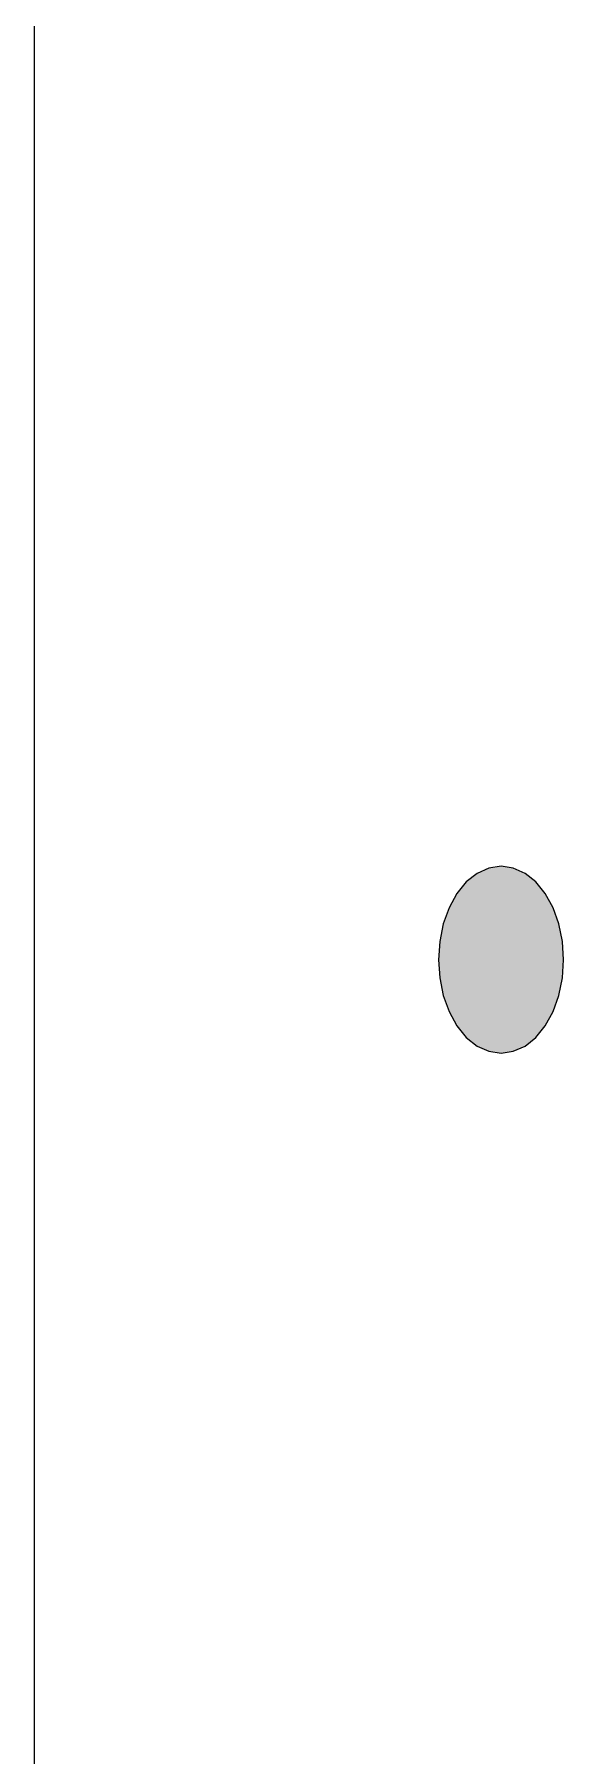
# Model space of a CAD drawing. Extents: x 0 to 420, y 0 to 297.
# Drawn here: x 97.06 to 98.65, y 81.24 to 86.4 of the extents above; entities that cross this region are included whole.
import ezdxf

# ---------------------------------------------------------------- set-up
doc = ezdxf.new("R2010")
doc.units = 0
doc.header["$MEASUREMENT"] = 0
doc.layers.add('ИЗОМЕТРИЯ', color=7, linetype='CONTINUOUS')

# ---------------------------------------------------------------- blocks, each defined once
blk = doc.blocks.new('*U16')
at = {"layer": 'ИЗОМЕТРИЯ'}
for points in [[(98.4497, 83.3472), (98.4474, 83.9056), (98.4497, 83.9059)], [(98.4521, 83.347), (98.4497, 83.9059), (98.4521, 83.9061)], [(98.4497, 83.3472), (98.4497, 83.9059), (98.4521, 83.347)], [(98.4545, 83.3468), (98.4521, 83.9061), (98.4545, 83.9063)], [(98.4521, 83.347), (98.4521, 83.9061), (98.4545, 83.3468)], [(98.4568, 83.3467), (98.4545, 83.9063), (98.4568, 83.9065)], [(98.4545, 83.3468), (98.4545, 83.9063), (98.4568, 83.3467)], [(98.4592, 83.3465), (98.4568, 83.9065), (98.4592, 83.9066)], [(98.4568, 83.3467), (98.4568, 83.9065), (98.4592, 83.3465)], [(98.4616, 83.3465), (98.4592, 83.9066), (98.4616, 83.9067)], [(98.4592, 83.3465), (98.4592, 83.9066), (98.4616, 83.3465)], [(98.4616, 83.3465), (98.4616, 83.9067), (98.4639, 83.3464)], [(98.3552, 83.3983), (98.3532, 83.8527), (98.3552, 83.8548)], [(98.3571, 83.3963), (98.3552, 83.8548), (98.3571, 83.8568)], [(98.3552, 83.3983), (98.3552, 83.8548), (98.3571, 83.3963)], [(98.3591, 83.3943), (98.3571, 83.8568), (98.3591, 83.8589)], [(98.3571, 83.3963), (98.3571, 83.8568), (98.3591, 83.3943)], [(98.361, 83.3923), (98.3591, 83.8589), (98.361, 83.8608)], [(98.3591, 83.3943), (98.3591, 83.8589), (98.361, 83.3923)], [(98.363, 83.3904), (98.361, 83.8608), (98.363, 83.8627)], [(98.361, 83.3923), (98.361, 83.8608), (98.363, 83.3904)], [(98.365, 83.3885), (98.363, 83.8627), (98.365, 83.8646)], [(98.363, 83.3904), (98.363, 83.8627), (98.365, 83.3885)], [(98.367, 83.3867), (98.365, 83.8646), (98.367, 83.8665)], [(98.365, 83.3885), (98.365, 83.8646), (98.367, 83.3867)], [(98.3691, 83.3849), (98.367, 83.8665), (98.3691, 83.8682)], [(98.367, 83.3867), (98.367, 83.8665), (98.3691, 83.3849)], [(98.3711, 83.3831), (98.3691, 83.8682), (98.3711, 83.87)], [(98.3691, 83.3849), (98.3691, 83.8682), (98.3711, 83.3831)], [(98.3732, 83.3814), (98.3711, 83.87), (98.3732, 83.8717)], [(98.3711, 83.3831), (98.3711, 83.87), (98.3732, 83.3814)], [(98.3753, 83.3797), (98.3732, 83.8717), (98.3753, 83.8735)], [(98.3732, 83.3814), (98.3732, 83.8717), (98.3753, 83.3797)], [(98.3774, 83.378), (98.3753, 83.8735), (98.3774, 83.8751)], [(98.3753, 83.3797), (98.3753, 83.8735), (98.3774, 83.378)], [(98.3795, 83.3764), (98.3774, 83.8751), (98.3795, 83.8767)], [(98.3774, 83.378), (98.3774, 83.8751), (98.3795, 83.3764)], [(98.3816, 83.3748), (98.3795, 83.8767), (98.3816, 83.8783)], [(98.3795, 83.3764), (98.3795, 83.8767), (98.3816, 83.3748)], [(98.3837, 83.3733), (98.3816, 83.8783), (98.3837, 83.8798)], [(98.3816, 83.3748), (98.3816, 83.8783), (98.3837, 83.3733)], [(98.3859, 83.3718), (98.3837, 83.8798), (98.3859, 83.8813)], [(98.3837, 83.3733), (98.3837, 83.8798), (98.3859, 83.3718)], [(98.388, 83.3704), (98.3859, 83.8813), (98.388, 83.8828)], [(98.3859, 83.3718), (98.3859, 83.8813), (98.388, 83.3704)], [(98.3902, 83.369), (98.388, 83.8828), (98.3902, 83.8841)], [(98.388, 83.3704), (98.388, 83.8828), (98.3902, 83.369)], [(98.3924, 83.3676), (98.3902, 83.8841), (98.3924, 83.8855)], [(98.3902, 83.369), (98.3902, 83.8841), (98.3924, 83.3676)], [(98.3946, 83.3663), (98.3924, 83.8855), (98.3946, 83.8868)], [(98.3924, 83.3676), (98.3924, 83.8855), (98.3946, 83.3663)], [(98.3968, 83.365), (98.3946, 83.8868), (98.3968, 83.8881)], [(98.3946, 83.3663), (98.3946, 83.8868), (98.3968, 83.365)], [(98.399, 83.3637), (98.3968, 83.8881), (98.399, 83.8894)], [(98.3968, 83.365), (98.3968, 83.8881), (98.399, 83.3637)], [(98.4012, 83.3626), (98.399, 83.8894), (98.4012, 83.8906)], [(98.399, 83.3637), (98.399, 83.8894), (98.4012, 83.3626)], [(98.4035, 83.3614), (98.4012, 83.8906), (98.4035, 83.8917)], [(98.4012, 83.3626), (98.4012, 83.8906), (98.4035, 83.3614)], [(98.4057, 83.3603), (98.4035, 83.8917), (98.4057, 83.8929)], [(98.4035, 83.3614), (98.4035, 83.8917), (98.4057, 83.3603)], [(98.408, 83.3592), (98.4057, 83.8929), (98.408, 83.8939)], [(98.4057, 83.3603), (98.4057, 83.8929), (98.408, 83.3592)], [(98.4102, 83.3582), (98.408, 83.8939), (98.4102, 83.895)], [(98.408, 83.3592), (98.408, 83.8939), (98.4102, 83.3582)], [(98.4125, 83.3572), (98.4102, 83.895), (98.4125, 83.8959)], [(98.4102, 83.3582), (98.4102, 83.895), (98.4125, 83.3572)], [(98.4148, 83.3562), (98.4125, 83.8959), (98.4148, 83.8969)], [(98.4125, 83.3572), (98.4125, 83.8959), (98.4148, 83.3562)], [(98.4171, 83.3553), (98.4148, 83.8969), (98.4171, 83.8978)], [(98.4148, 83.3562), (98.4148, 83.8969), (98.4171, 83.3553)], [(98.4194, 83.3545), (98.4171, 83.8978), (98.4194, 83.8987)], [(98.4171, 83.3553), (98.4171, 83.8978), (98.4194, 83.3545)], [(98.4217, 83.3536), (98.4194, 83.8987), (98.4217, 83.8995)], [(98.4194, 83.3545), (98.4194, 83.8987), (98.4217, 83.3536)], [(98.424, 83.3529), (98.4217, 83.8995), (98.424, 83.9003)], [(98.4217, 83.3536), (98.4217, 83.8995), (98.424, 83.3529)], [(98.4263, 83.3521), (98.424, 83.9003), (98.4263, 83.901)], [(98.424, 83.3529), (98.424, 83.9003), (98.4263, 83.3521)], [(98.4286, 83.3515), (98.4263, 83.901), (98.4286, 83.9017)], [(98.4263, 83.3521), (98.4263, 83.901), (98.4286, 83.3515)], [(98.431, 83.3508), (98.4286, 83.9017), (98.431, 83.9023)], [(98.4286, 83.3515), (98.4286, 83.9017), (98.431, 83.3508)], [(98.4333, 83.3502), (98.431, 83.9023), (98.4333, 83.9029)], [(98.431, 83.3508), (98.431, 83.9023), (98.4333, 83.3502)], [(98.4356, 83.3496), (98.4333, 83.9029), (98.4356, 83.9035)], [(98.4333, 83.3502), (98.4333, 83.9029), (98.4356, 83.3496)], [(98.438, 83.3492), (98.4356, 83.9035), (98.438, 83.904)], [(98.4356, 83.3496), (98.4356, 83.9035), (98.438, 83.3492)], [(98.4403, 83.3487), (98.438, 83.904), (98.4403, 83.9044)], [(98.438, 83.3492), (98.438, 83.904), (98.4403, 83.3487)], [(98.4427, 83.3483), (98.4403, 83.9044), (98.4427, 83.9049)], [(98.4403, 83.3487), (98.4403, 83.9044), (98.4427, 83.3483)], [(98.445, 83.3479), (98.4427, 83.9049), (98.445, 83.9052)], [(98.4427, 83.3483), (98.4427, 83.9049), (98.445, 83.3479)], [(98.4474, 83.3476), (98.445, 83.9052), (98.4474, 83.9056)], [(98.445, 83.3479), (98.445, 83.9052), (98.4474, 83.3476)], [(98.4474, 83.3476), (98.4474, 83.9056), (98.4497, 83.3472)], [(98.3189, 83.4488), (98.3174, 83.8016), (98.3189, 83.8043)], [(98.3204, 83.4461), (98.3189, 83.8043), (98.3204, 83.8071)], [(98.3189, 83.4488), (98.3189, 83.8043), (98.3204, 83.4461)], [(98.322, 83.4434), (98.3204, 83.8071), (98.322, 83.8097)], [(98.3204, 83.4461), (98.3204, 83.8071), (98.322, 83.4434)], [(98.3235, 83.4407), (98.322, 83.8097), (98.3235, 83.8124)], [(98.322, 83.4434), (98.322, 83.8097), (98.3235, 83.4407)], [(98.3251, 83.4381), (98.3235, 83.8124), (98.3251, 83.815)], [(98.3235, 83.4407), (98.3235, 83.8124), (98.3251, 83.4381)], [(98.3267, 83.4355), (98.3251, 83.815), (98.3267, 83.8177)], [(98.3251, 83.4381), (98.3251, 83.815), (98.3267, 83.4355)], [(98.3283, 83.4329), (98.3267, 83.8177), (98.3283, 83.8202)], [(98.3267, 83.4355), (98.3267, 83.8177), (98.3283, 83.4329)], [(98.33, 83.4304), (98.3283, 83.8202), (98.33, 83.8228)], [(98.3283, 83.4329), (98.3283, 83.8202), (98.33, 83.4304)], [(98.3316, 83.4279), (98.33, 83.8228), (98.3316, 83.8252)], [(98.33, 83.4304), (98.33, 83.8228), (98.3316, 83.4279)], [(98.3333, 83.4254), (98.3316, 83.8252), (98.3333, 83.8277)], [(98.3316, 83.4279), (98.3316, 83.8252), (98.3333, 83.4254)], [(98.335, 83.4229), (98.3333, 83.8277), (98.335, 83.8302)], [(98.3333, 83.4254), (98.3333, 83.8277), (98.335, 83.4229)], [(98.3368, 83.4206), (98.335, 83.8302), (98.3368, 83.8326)], [(98.335, 83.4229), (98.335, 83.8302), (98.3368, 83.4206)], [(98.3385, 83.4182), (98.3368, 83.8326), (98.3385, 83.8349)], [(98.3368, 83.4206), (98.3368, 83.8326), (98.3385, 83.4182)], [(98.3403, 83.4158), (98.3385, 83.8349), (98.3403, 83.8373)], [(98.3385, 83.4182), (98.3385, 83.8349), (98.3403, 83.4158)], [(98.3421, 83.4135), (98.3403, 83.8373), (98.3421, 83.8396)], [(98.3403, 83.4158), (98.3403, 83.8373), (98.3421, 83.4135)], [(98.3439, 83.4112), (98.3421, 83.8396), (98.3439, 83.8419)], [(98.3421, 83.4135), (98.3421, 83.8396), (98.3439, 83.4112)], [(98.3457, 83.409), (98.3439, 83.8419), (98.3457, 83.8441)], [(98.3439, 83.4112), (98.3439, 83.8419), (98.3457, 83.409)], [(98.3476, 83.4068), (98.3457, 83.8441), (98.3476, 83.8464)], [(98.3457, 83.409), (98.3457, 83.8441), (98.3476, 83.4068)], [(98.3494, 83.4046), (98.3476, 83.8464), (98.3494, 83.8485)], [(98.3476, 83.4068), (98.3476, 83.8464), (98.3494, 83.4046)], [(98.3513, 83.4025), (98.3494, 83.8485), (98.3513, 83.8507)], [(98.3494, 83.4046), (98.3494, 83.8485), (98.3513, 83.4025)], [(98.3532, 83.4004), (98.3513, 83.8507), (98.3532, 83.8527)], [(98.3513, 83.4025), (98.3513, 83.8507), (98.3532, 83.4004)], [(98.3532, 83.4004), (98.3532, 83.8527), (98.3552, 83.3983)], [(98.2958, 83.5021), (98.2948, 83.7479), (98.2958, 83.751)], [(98.2969, 83.499), (98.2958, 83.751), (98.2969, 83.7542)], [(98.2958, 83.5021), (98.2958, 83.751), (98.2969, 83.499)], [(98.298, 83.4958), (98.2969, 83.7542), (98.298, 83.7573)], [(98.2969, 83.499), (98.2969, 83.7542), (98.298, 83.4958)], [(98.2991, 83.4927), (98.298, 83.7573), (98.2991, 83.7605)], [(98.298, 83.4958), (98.298, 83.7573), (98.2991, 83.4927)], [(98.3002, 83.4896), (98.2991, 83.7605), (98.3002, 83.7635)], [(98.2991, 83.4927), (98.2991, 83.7605), (98.3002, 83.4896)], [(98.3014, 83.4865), (98.3002, 83.7635), (98.3014, 83.7666)], [(98.3002, 83.4896), (98.3002, 83.7635), (98.3014, 83.4865)], [(98.3026, 83.4835), (98.3014, 83.7666), (98.3026, 83.7696)], [(98.3014, 83.4865), (98.3014, 83.7666), (98.3026, 83.4835)], [(98.3038, 83.4805), (98.3026, 83.7696), (98.3038, 83.7727)], [(98.3026, 83.4835), (98.3026, 83.7696), (98.3038, 83.4805)], [(98.3051, 83.4774), (98.3038, 83.7727), (98.3051, 83.7757)], [(98.3038, 83.4805), (98.3038, 83.7727), (98.3051, 83.4774)], [(98.3063, 83.4745), (98.3051, 83.7757), (98.3063, 83.7787)], [(98.3051, 83.4774), (98.3051, 83.7757), (98.3063, 83.4745)], [(98.3076, 83.4715), (98.3063, 83.7787), (98.3076, 83.7816)], [(98.3063, 83.4745), (98.3063, 83.7787), (98.3076, 83.4715)], [(98.309, 83.4686), (98.3076, 83.7816), (98.309, 83.7846)], [(98.3076, 83.4715), (98.3076, 83.7816), (98.309, 83.4686)], [(98.3103, 83.4656), (98.309, 83.7846), (98.3103, 83.7874)], [(98.309, 83.4686), (98.309, 83.7846), (98.3103, 83.4656)], [(98.3117, 83.4628), (98.3103, 83.7874), (98.3117, 83.7904)], [(98.3103, 83.4656), (98.3103, 83.7874), (98.3117, 83.4628)], [(98.3131, 83.4599), (98.3117, 83.7904), (98.3131, 83.7932)], [(98.3117, 83.4628), (98.3117, 83.7904), (98.3131, 83.4599)], [(98.3145, 83.4571), (98.3131, 83.7932), (98.3145, 83.796)], [(98.3131, 83.4599), (98.3131, 83.7932), (98.3145, 83.4571)], [(98.3159, 83.4543), (98.3145, 83.796), (98.3159, 83.7988)], [(98.3145, 83.4571), (98.3145, 83.796), (98.3159, 83.4543)], [(98.3174, 83.4515), (98.3159, 83.7988), (98.3174, 83.8016)], [(98.3159, 83.4543), (98.3159, 83.7988), (98.3174, 83.4515)], [(98.3174, 83.4515), (98.3174, 83.8016), (98.3189, 83.4488)], [(98.2831, 83.5516), (98.2825, 83.6981), (98.2831, 83.7016)], [(98.2838, 83.5481), (98.2831, 83.7016), (98.2838, 83.7049)], [(98.2831, 83.5516), (98.2831, 83.7016), (98.2838, 83.5481)], [(98.2844, 83.5448), (98.2838, 83.7049), (98.2844, 83.7084)], [(98.2838, 83.5481), (98.2838, 83.7049), (98.2844, 83.5448)], [(98.2851, 83.5413), (98.2844, 83.7084), (98.2851, 83.7117)], [(98.2844, 83.5448), (98.2844, 83.7084), (98.2851, 83.5413)], [(98.2859, 83.5381), (98.2851, 83.7117), (98.2859, 83.7151)], [(98.2851, 83.5413), (98.2851, 83.7117), (98.2859, 83.5381)], [(98.2866, 83.5346), (98.2859, 83.7151), (98.2866, 83.7184)], [(98.2859, 83.5381), (98.2859, 83.7151), (98.2866, 83.5346)], [(98.2874, 83.5314), (98.2866, 83.7184), (98.2874, 83.7218)], [(98.2866, 83.5346), (98.2866, 83.7184), (98.2874, 83.5314)], [(98.2883, 83.528), (98.2874, 83.7218), (98.2883, 83.7251)], [(98.2874, 83.5314), (98.2874, 83.7218), (98.2883, 83.528)], [(98.2891, 83.5248), (98.2883, 83.7251), (98.2891, 83.7284)], [(98.2883, 83.528), (98.2883, 83.7251), (98.2891, 83.5248)], [(98.29, 83.5214), (98.2891, 83.7284), (98.29, 83.7317)], [(98.2891, 83.5248), (98.2891, 83.7284), (98.29, 83.5214)], [(98.2909, 83.5182), (98.29, 83.7317), (98.2909, 83.735)], [(98.29, 83.5214), (98.29, 83.7317), (98.2909, 83.5182)], [(98.2918, 83.5149), (98.2909, 83.735), (98.2918, 83.7382)], [(98.2909, 83.5182), (98.2909, 83.735), (98.2918, 83.5149)], [(98.2928, 83.5117), (98.2918, 83.7382), (98.2928, 83.7415)], [(98.2918, 83.5149), (98.2918, 83.7382), (98.2928, 83.5117)], [(98.2938, 83.5084), (98.2928, 83.7415), (98.2938, 83.7446)], [(98.2928, 83.5117), (98.2928, 83.7415), (98.2938, 83.5084)], [(98.2948, 83.5053), (98.2938, 83.7446), (98.2948, 83.7479)], [(98.2938, 83.5084), (98.2938, 83.7446), (98.2948, 83.5053)], [(98.2948, 83.5053), (98.2948, 83.7479), (98.2958, 83.5021)], [(98.2769, 83.6036), (98.2767, 83.646), (98.2769, 83.6492)], [(98.2771, 83.6003), (98.2769, 83.6492), (98.2771, 83.653)], [(98.2769, 83.6036), (98.2769, 83.6492), (98.2771, 83.6003)], [(98.2773, 83.5966), (98.2771, 83.653), (98.2773, 83.6563)], [(98.2771, 83.6003), (98.2771, 83.653), (98.2773, 83.5966)], [(98.2776, 83.5933), (98.2773, 83.6563), (98.2776, 83.6601)], [(98.2773, 83.5966), (98.2773, 83.6563), (98.2776, 83.5933)], [(98.2779, 83.5896), (98.2776, 83.6601), (98.2779, 83.6634)], [(98.2776, 83.5933), (98.2776, 83.6601), (98.2779, 83.5896)], [(98.2782, 83.5862), (98.2779, 83.6634), (98.2782, 83.6671)], [(98.2779, 83.5896), (98.2779, 83.6634), (98.2782, 83.5862)], [(98.2786, 83.5826), (98.2782, 83.6671), (98.2786, 83.6704)], [(98.2782, 83.5862), (98.2782, 83.6671), (98.2786, 83.5826)], [(98.279, 83.5792), (98.2786, 83.6704), (98.279, 83.674)], [(98.2786, 83.5826), (98.2786, 83.6704), (98.279, 83.5792)], [(98.2794, 83.5756), (98.279, 83.674), (98.2794, 83.6774)], [(98.279, 83.5792), (98.279, 83.674), (98.2794, 83.5756)], [(98.2798, 83.5722), (98.2794, 83.6774), (98.2798, 83.681)], [(98.2794, 83.5756), (98.2794, 83.6774), (98.2798, 83.5722)], [(98.2803, 83.5687), (98.2798, 83.681), (98.2803, 83.6844)], [(98.2798, 83.5722), (98.2798, 83.681), (98.2803, 83.5687)], [(98.2808, 83.5653), (98.2803, 83.6844), (98.2808, 83.6879)], [(98.2803, 83.5687), (98.2803, 83.6844), (98.2808, 83.5653)], [(98.2813, 83.5618), (98.2808, 83.6879), (98.2813, 83.6913)], [(98.2808, 83.5653), (98.2808, 83.6879), (98.2813, 83.5618)], [(98.2819, 83.5584), (98.2813, 83.6913), (98.2819, 83.6948)], [(98.2813, 83.5618), (98.2813, 83.6913), (98.2819, 83.5584)], [(98.2825, 83.5549), (98.2819, 83.6948), (98.2825, 83.6981)], [(98.2819, 83.5584), (98.2819, 83.6948), (98.2825, 83.5549)], [(98.2825, 83.5549), (98.2825, 83.6981), (98.2831, 83.5516)], [(98.2764, 83.6147), (98.2763, 83.6347), (98.2764, 83.6389)], [(98.2763, 83.6177), (98.2763, 83.6319), (98.2763, 83.6347)], [(98.2763, 83.6177), (98.2763, 83.6347), (98.2764, 83.6147)], [(98.2763, 83.6224), (98.2763, 83.6248), (98.2763, 83.6319)], [(98.2763, 83.6224), (98.2763, 83.6319), (98.2763, 83.6177)], [(98.2766, 83.6107), (98.2764, 83.6389), (98.2766, 83.6421)], [(98.2764, 83.6147), (98.2764, 83.6389), (98.2766, 83.6107)], [(98.2767, 83.6075), (98.2766, 83.6421), (98.2767, 83.646)], [(98.2766, 83.6107), (98.2766, 83.6421), (98.2767, 83.6075)], [(98.2767, 83.6075), (98.2767, 83.646), (98.2769, 83.6036)]]:
    blk.add_solid(points, dxfattribs=at)
at = {"layer": 'ИЗОМЕТРИЯ', "extrusion": (0, 0, -1)}
for points in [[(-98.4639, 83.3464), (-98.4616, 83.9067), (-98.4639, 83.9067)], [(-98.4639, 83.3464), (-98.4639, 83.9067), (-98.4663, 83.3465)], [(-98.4663, 83.3465), (-98.4639, 83.9067), (-98.4663, 83.9067)], [(-98.4663, 83.3465), (-98.4663, 83.9067), (-98.4687, 83.3465)], [(-98.4687, 83.3465), (-98.4663, 83.9067), (-98.4687, 83.9066)], [(-98.4687, 83.3465), (-98.4687, 83.9066), (-98.471, 83.3467)], [(-98.471, 83.3467), (-98.4687, 83.9066), (-98.471, 83.9065)], [(-98.471, 83.3467), (-98.471, 83.9065), (-98.4734, 83.3468)], [(-98.4734, 83.3468), (-98.471, 83.9065), (-98.4734, 83.9063)], [(-98.4734, 83.3468), (-98.4734, 83.9063), (-98.4758, 83.347)], [(-98.4758, 83.347), (-98.4734, 83.9063), (-98.4758, 83.9061)], [(-98.4758, 83.347), (-98.4758, 83.9061), (-98.4781, 83.3472)], [(-98.4781, 83.3472), (-98.4758, 83.9061), (-98.4781, 83.9059)], [(-98.4781, 83.3472), (-98.4781, 83.9059), (-98.4805, 83.3476)], [(-98.4805, 83.3476), (-98.4781, 83.9059), (-98.4805, 83.9056)], [(-98.4805, 83.3476), (-98.4805, 83.9056), (-98.4828, 83.3479)], [(-98.4828, 83.3479), (-98.4805, 83.9056), (-98.4828, 83.9052)], [(-98.4828, 83.3479), (-98.4828, 83.9052), (-98.4852, 83.3483)], [(-98.4852, 83.3483), (-98.4828, 83.9052), (-98.4852, 83.9049)], [(-98.4852, 83.3483), (-98.4852, 83.9049), (-98.4876, 83.3487)], [(-98.4876, 83.3487), (-98.4852, 83.9049), (-98.4876, 83.9044)], [(-98.4876, 83.3487), (-98.4876, 83.9044), (-98.4899, 83.3492)], [(-98.4899, 83.3492), (-98.4876, 83.9044), (-98.4899, 83.904)], [(-98.4899, 83.3492), (-98.4899, 83.904), (-98.4922, 83.3496)], [(-98.4922, 83.3496), (-98.4899, 83.904), (-98.4922, 83.9035)], [(-98.4922, 83.3496), (-98.4922, 83.9035), (-98.4946, 83.3502)], [(-98.4946, 83.3502), (-98.4922, 83.9035), (-98.4946, 83.9029)], [(-98.4946, 83.3502), (-98.4946, 83.9029), (-98.4969, 83.3508)], [(-98.4969, 83.3508), (-98.4946, 83.9029), (-98.4969, 83.9023)], [(-98.4969, 83.3508), (-98.4969, 83.9023), (-98.4992, 83.3515)], [(-98.4992, 83.3515), (-98.4969, 83.9023), (-98.4992, 83.9017)], [(-98.4992, 83.3515), (-98.4992, 83.9017), (-98.5016, 83.3521)], [(-98.5016, 83.3521), (-98.4992, 83.9017), (-98.5016, 83.901)], [(-98.5016, 83.3521), (-98.5016, 83.901), (-98.5039, 83.3529)], [(-98.5039, 83.3529), (-98.5016, 83.901), (-98.5039, 83.9003)], [(-98.5039, 83.3529), (-98.5039, 83.9003), (-98.5062, 83.3536)], [(-98.5062, 83.3536), (-98.5039, 83.9003), (-98.5062, 83.8995)], [(-98.5062, 83.3536), (-98.5062, 83.8995), (-98.5085, 83.3545)], [(-98.5085, 83.3545), (-98.5062, 83.8995), (-98.5085, 83.8987)], [(-98.5085, 83.3545), (-98.5085, 83.8987), (-98.5108, 83.3553)], [(-98.5108, 83.3553), (-98.5085, 83.8987), (-98.5108, 83.8978)], [(-98.5108, 83.3553), (-98.5108, 83.8978), (-98.5131, 83.3562)], [(-98.5131, 83.3562), (-98.5108, 83.8978), (-98.5131, 83.8969)], [(-98.5131, 83.3562), (-98.5131, 83.8969), (-98.5154, 83.3572)], [(-98.5154, 83.3572), (-98.5131, 83.8969), (-98.5154, 83.8959)], [(-98.5154, 83.3572), (-98.5154, 83.8959), (-98.5176, 83.3582)], [(-98.5176, 83.3582), (-98.5154, 83.8959), (-98.5176, 83.895)], [(-98.5176, 83.3582), (-98.5176, 83.895), (-98.5199, 83.3592)], [(-98.5199, 83.3592), (-98.5176, 83.895), (-98.5199, 83.8939)], [(-98.5199, 83.3592), (-98.5199, 83.8939), (-98.5222, 83.3603)], [(-98.5222, 83.3603), (-98.5199, 83.8939), (-98.5222, 83.8929)], [(-98.5222, 83.3603), (-98.5222, 83.8929), (-98.5244, 83.3614)], [(-98.5244, 83.3614), (-98.5222, 83.8929), (-98.5244, 83.8917)], [(-98.5244, 83.3614), (-98.5244, 83.8917), (-98.5266, 83.3626)], [(-98.5266, 83.3626), (-98.5244, 83.8917), (-98.5266, 83.8906)], [(-98.5266, 83.3626), (-98.5266, 83.8906), (-98.5289, 83.3637)], [(-98.5289, 83.3637), (-98.5266, 83.8906), (-98.5289, 83.8894)], [(-98.5289, 83.3637), (-98.5289, 83.8894), (-98.5311, 83.365)], [(-98.5311, 83.365), (-98.5289, 83.8894), (-98.5311, 83.8881)], [(-98.5311, 83.365), (-98.5311, 83.8881), (-98.5333, 83.3663)], [(-98.5333, 83.3663), (-98.5311, 83.8881), (-98.5333, 83.8868)], [(-98.5333, 83.3663), (-98.5333, 83.8868), (-98.5355, 83.3676)], [(-98.5355, 83.3676), (-98.5333, 83.8868), (-98.5355, 83.8855)], [(-98.5355, 83.3676), (-98.5355, 83.8855), (-98.5377, 83.369)], [(-98.5377, 83.369), (-98.5355, 83.8855), (-98.5377, 83.8841)], [(-98.5377, 83.369), (-98.5377, 83.8841), (-98.5398, 83.3704)], [(-98.5398, 83.3704), (-98.5377, 83.8841), (-98.5398, 83.8828)], [(-98.5398, 83.3704), (-98.5398, 83.8828), (-98.542, 83.3718)], [(-98.542, 83.3718), (-98.5398, 83.8828), (-98.542, 83.8813)], [(-98.542, 83.3718), (-98.542, 83.8813), (-98.5441, 83.3733)], [(-98.5441, 83.3733), (-98.542, 83.8813), (-98.5441, 83.8798)], [(-98.5441, 83.3733), (-98.5441, 83.8798), (-98.5463, 83.3748)], [(-98.5463, 83.3748), (-98.5441, 83.8798), (-98.5463, 83.8783)], [(-98.5463, 83.3748), (-98.5463, 83.8783), (-98.5484, 83.3764)], [(-98.5484, 83.3764), (-98.5463, 83.8783), (-98.5484, 83.8767)], [(-98.5484, 83.3764), (-98.5484, 83.8767), (-98.5505, 83.378)], [(-98.5505, 83.378), (-98.5484, 83.8767), (-98.5505, 83.8751)], [(-98.5505, 83.378), (-98.5505, 83.8751), (-98.5526, 83.3797)], [(-98.5526, 83.3797), (-98.5505, 83.8751), (-98.5526, 83.8735)], [(-98.5526, 83.3797), (-98.5526, 83.8735), (-98.5547, 83.3814)], [(-98.5547, 83.3814), (-98.5526, 83.8735), (-98.5547, 83.8717)], [(-98.5547, 83.3814), (-98.5547, 83.8717), (-98.5568, 83.3831)], [(-98.5568, 83.3831), (-98.5547, 83.8717), (-98.5568, 83.87)], [(-98.5568, 83.3831), (-98.5568, 83.87), (-98.5588, 83.3849)], [(-98.5588, 83.3849), (-98.5568, 83.87), (-98.5588, 83.8682)], [(-98.5588, 83.3849), (-98.5588, 83.8682), (-98.5608, 83.3867)], [(-98.5608, 83.3867), (-98.5588, 83.8682), (-98.5608, 83.8665)], [(-98.5608, 83.3867), (-98.5608, 83.8665), (-98.5629, 83.3885)], [(-98.5629, 83.3885), (-98.5608, 83.8665), (-98.5629, 83.8646)], [(-98.5629, 83.3885), (-98.5629, 83.8646), (-98.5649, 83.3904)], [(-98.5649, 83.3904), (-98.5629, 83.8646), (-98.5649, 83.8627)], [(-98.5649, 83.3904), (-98.5649, 83.8627), (-98.5669, 83.3923)], [(-98.5669, 83.3923), (-98.5649, 83.8627), (-98.5669, 83.8608)], [(-98.5669, 83.3923), (-98.5669, 83.8608), (-98.5688, 83.3943)], [(-98.5688, 83.3943), (-98.5669, 83.8608), (-98.5688, 83.8589)], [(-98.5688, 83.3943), (-98.5688, 83.8589), (-98.5708, 83.3963)], [(-98.5708, 83.3963), (-98.5688, 83.8589), (-98.5708, 83.8568)], [(-98.5708, 83.3963), (-98.5708, 83.8568), (-98.5727, 83.3983)], [(-98.5727, 83.3983), (-98.5708, 83.8568), (-98.5727, 83.8548)], [(-98.5727, 83.3983), (-98.5727, 83.8548), (-98.5746, 83.4004)], [(-98.5746, 83.4004), (-98.5727, 83.8548), (-98.5746, 83.8527)], [(-98.5746, 83.4004), (-98.5746, 83.8527), (-98.5765, 83.4025)], [(-98.5765, 83.4025), (-98.5746, 83.8527), (-98.5765, 83.8507)], [(-98.5765, 83.4025), (-98.5765, 83.8507), (-98.5784, 83.4046)], [(-98.5784, 83.4046), (-98.5765, 83.8507), (-98.5784, 83.8485)], [(-98.5784, 83.4046), (-98.5784, 83.8485), (-98.5803, 83.4068)], [(-98.5803, 83.4068), (-98.5784, 83.8485), (-98.5803, 83.8464)], [(-98.5803, 83.4068), (-98.5803, 83.8464), (-98.5821, 83.409)], [(-98.5821, 83.409), (-98.5803, 83.8464), (-98.5821, 83.8441)], [(-98.5821, 83.409), (-98.5821, 83.8441), (-98.584, 83.4112)], [(-98.584, 83.4112), (-98.5821, 83.8441), (-98.584, 83.8419)], [(-98.584, 83.4112), (-98.584, 83.8419), (-98.5858, 83.4135)], [(-98.5858, 83.4135), (-98.584, 83.8419), (-98.5858, 83.8396)], [(-98.5858, 83.4135), (-98.5858, 83.8396), (-98.5876, 83.4158)], [(-98.5876, 83.4158), (-98.5858, 83.8396), (-98.5876, 83.8373)], [(-98.5876, 83.4158), (-98.5876, 83.8373), (-98.5893, 83.4182)], [(-98.5893, 83.4182), (-98.5876, 83.8373), (-98.5893, 83.8349)], [(-98.5893, 83.4182), (-98.5893, 83.8349), (-98.5911, 83.4206)], [(-98.5911, 83.4206), (-98.5893, 83.8349), (-98.5911, 83.8326)], [(-98.5911, 83.4206), (-98.5911, 83.8326), (-98.5928, 83.4229)], [(-98.5928, 83.4229), (-98.5911, 83.8326), (-98.5928, 83.8302)], [(-98.5928, 83.4229), (-98.5928, 83.8302), (-98.5945, 83.4254)], [(-98.5945, 83.4254), (-98.5928, 83.8302), (-98.5945, 83.8277)], [(-98.5945, 83.4254), (-98.5945, 83.8277), (-98.5962, 83.4279)], [(-98.5962, 83.4279), (-98.5945, 83.8277), (-98.5962, 83.8252)], [(-98.5962, 83.4279), (-98.5962, 83.8252), (-98.5979, 83.4304)], [(-98.5979, 83.4304), (-98.5962, 83.8252), (-98.5979, 83.8228)], [(-98.5979, 83.4304), (-98.5979, 83.8228), (-98.5995, 83.4329)], [(-98.5995, 83.4329), (-98.5979, 83.8228), (-98.5995, 83.8202)], [(-98.5995, 83.4329), (-98.5995, 83.8202), (-98.6012, 83.4355)], [(-98.6012, 83.4355), (-98.5995, 83.8202), (-98.6012, 83.8177)], [(-98.6012, 83.4355), (-98.6012, 83.8177), (-98.6028, 83.4381)], [(-98.6028, 83.4381), (-98.6012, 83.8177), (-98.6028, 83.815)], [(-98.6028, 83.4381), (-98.6028, 83.815), (-98.6044, 83.4407)], [(-98.6044, 83.4407), (-98.6028, 83.815), (-98.6044, 83.8124)], [(-98.6044, 83.4407), (-98.6044, 83.8124), (-98.6059, 83.4434)], [(-98.6059, 83.4434), (-98.6044, 83.8124), (-98.6059, 83.8097)], [(-98.6059, 83.4434), (-98.6059, 83.8097), (-98.6075, 83.4461)], [(-98.6075, 83.4461), (-98.6059, 83.8097), (-98.6075, 83.8071)], [(-98.6075, 83.4461), (-98.6075, 83.8071), (-98.609, 83.4488)], [(-98.609, 83.4488), (-98.6075, 83.8071), (-98.609, 83.8043)], [(-98.609, 83.4488), (-98.609, 83.8043), (-98.6105, 83.4515)], [(-98.6105, 83.4515), (-98.609, 83.8043), (-98.6105, 83.8016)], [(-98.6105, 83.4515), (-98.6105, 83.8016), (-98.6119, 83.4543)], [(-98.6119, 83.4543), (-98.6105, 83.8016), (-98.6119, 83.7988)], [(-98.6119, 83.4543), (-98.6119, 83.7988), (-98.6134, 83.4571)], [(-98.6134, 83.4571), (-98.6119, 83.7988), (-98.6134, 83.796)], [(-98.6134, 83.4571), (-98.6134, 83.796), (-98.6148, 83.4599)], [(-98.6148, 83.4599), (-98.6134, 83.796), (-98.6148, 83.7932)], [(-98.6148, 83.4599), (-98.6148, 83.7932), (-98.6162, 83.4628)], [(-98.6162, 83.4628), (-98.6148, 83.7932), (-98.6162, 83.7904)], [(-98.6162, 83.4628), (-98.6162, 83.7904), (-98.6176, 83.4656)], [(-98.6176, 83.4656), (-98.6162, 83.7904), (-98.6176, 83.7874)], [(-98.6176, 83.4656), (-98.6176, 83.7874), (-98.6189, 83.4686)], [(-98.6189, 83.4686), (-98.6176, 83.7874), (-98.6189, 83.7846)], [(-98.6189, 83.4686), (-98.6189, 83.7846), (-98.6202, 83.4715)], [(-98.6202, 83.4715), (-98.6189, 83.7846), (-98.6202, 83.7816)], [(-98.6202, 83.4715), (-98.6202, 83.7816), (-98.6215, 83.4745)], [(-98.6215, 83.4745), (-98.6202, 83.7816), (-98.6215, 83.7787)], [(-98.6215, 83.4745), (-98.6215, 83.7787), (-98.6228, 83.4774)], [(-98.6228, 83.4774), (-98.6215, 83.7787), (-98.6228, 83.7757)], [(-98.6228, 83.4774), (-98.6228, 83.7757), (-98.6241, 83.4805)], [(-98.6241, 83.4805), (-98.6228, 83.7757), (-98.6241, 83.7727)], [(-98.6241, 83.4805), (-98.6241, 83.7727), (-98.6253, 83.4835)], [(-98.6253, 83.4835), (-98.6241, 83.7727), (-98.6253, 83.7696)], [(-98.6253, 83.4835), (-98.6253, 83.7696), (-98.6265, 83.4865)], [(-98.6265, 83.4865), (-98.6253, 83.7696), (-98.6265, 83.7666)], [(-98.6265, 83.4865), (-98.6265, 83.7666), (-98.6276, 83.4896)], [(-98.6276, 83.4896), (-98.6265, 83.7666), (-98.6276, 83.7635)], [(-98.6276, 83.4896), (-98.6276, 83.7635), (-98.6288, 83.4927)], [(-98.6288, 83.4927), (-98.6276, 83.7635), (-98.6288, 83.7605)], [(-98.6288, 83.4927), (-98.6288, 83.7605), (-98.6299, 83.4958)], [(-98.6299, 83.4958), (-98.6288, 83.7605), (-98.6299, 83.7573)], [(-98.6299, 83.4958), (-98.6299, 83.7573), (-98.631, 83.499)], [(-98.631, 83.499), (-98.6299, 83.7573), (-98.631, 83.7542)], [(-98.631, 83.499), (-98.631, 83.7542), (-98.6321, 83.5021)], [(-98.6321, 83.5021), (-98.631, 83.7542), (-98.6321, 83.751)], [(-98.6321, 83.5021), (-98.6321, 83.751), (-98.6331, 83.5053)], [(-98.6331, 83.5053), (-98.6321, 83.751), (-98.6331, 83.7479)], [(-98.6331, 83.5053), (-98.6331, 83.7479), (-98.6341, 83.5084)], [(-98.6341, 83.5084), (-98.6331, 83.7479), (-98.6341, 83.7446)], [(-98.6341, 83.5084), (-98.6341, 83.7446), (-98.6351, 83.5117)], [(-98.6351, 83.5117), (-98.6341, 83.7446), (-98.6351, 83.7415)], [(-98.6351, 83.5117), (-98.6351, 83.7415), (-98.6361, 83.5149)], [(-98.6361, 83.5149), (-98.6351, 83.7415), (-98.6361, 83.7382)], [(-98.6361, 83.5149), (-98.6361, 83.7382), (-98.637, 83.5182)], [(-98.637, 83.5182), (-98.6361, 83.7382), (-98.637, 83.735)], [(-98.637, 83.5182), (-98.637, 83.735), (-98.6379, 83.5214)], [(-98.6379, 83.5214), (-98.637, 83.735), (-98.6379, 83.7317)], [(-98.6379, 83.5214), (-98.6379, 83.7317), (-98.6388, 83.5248)], [(-98.6388, 83.5248), (-98.6379, 83.7317), (-98.6388, 83.7284)], [(-98.6388, 83.5248), (-98.6388, 83.7284), (-98.6396, 83.528)], [(-98.6396, 83.528), (-98.6388, 83.7284), (-98.6396, 83.7251)], [(-98.6396, 83.528), (-98.6396, 83.7251), (-98.6404, 83.5314)], [(-98.6404, 83.5314), (-98.6396, 83.7251), (-98.6404, 83.7218)], [(-98.6404, 83.5314), (-98.6404, 83.7218), (-98.6412, 83.5346)], [(-98.6412, 83.5346), (-98.6404, 83.7218), (-98.6412, 83.7184)], [(-98.6412, 83.5346), (-98.6412, 83.7184), (-98.642, 83.5381)], [(-98.642, 83.5381), (-98.6412, 83.7184), (-98.642, 83.7151)], [(-98.642, 83.5381), (-98.642, 83.7151), (-98.6427, 83.5413)], [(-98.6427, 83.5413), (-98.642, 83.7151), (-98.6427, 83.7117)], [(-98.6427, 83.5413), (-98.6427, 83.7117), (-98.6434, 83.5448)], [(-98.6434, 83.5448), (-98.6427, 83.7117), (-98.6434, 83.7084)], [(-98.6434, 83.5448), (-98.6434, 83.7084), (-98.6441, 83.5481)], [(-98.6441, 83.5481), (-98.6434, 83.7084), (-98.6441, 83.7049)], [(-98.6441, 83.5481), (-98.6441, 83.7049), (-98.6448, 83.5516)], [(-98.6448, 83.5516), (-98.6441, 83.7049), (-98.6448, 83.7016)], [(-98.6448, 83.5516), (-98.6448, 83.7016), (-98.6454, 83.5549)], [(-98.6454, 83.5549), (-98.6448, 83.7016), (-98.6454, 83.6981)], [(-98.6454, 83.5549), (-98.6454, 83.6981), (-98.646, 83.5584)], [(-98.646, 83.5584), (-98.6454, 83.6981), (-98.646, 83.6948)], [(-98.646, 83.5584), (-98.646, 83.6948), (-98.6465, 83.5618)], [(-98.6465, 83.5618), (-98.646, 83.6948), (-98.6465, 83.6913)], [(-98.6465, 83.5618), (-98.6465, 83.6913), (-98.6471, 83.5653)], [(-98.6471, 83.5653), (-98.6465, 83.6913), (-98.6471, 83.6879)], [(-98.6471, 83.5653), (-98.6471, 83.6879), (-98.6476, 83.5687)], [(-98.6476, 83.5687), (-98.6471, 83.6879), (-98.6476, 83.6844)], [(-98.6476, 83.5687), (-98.6476, 83.6844), (-98.648, 83.5722)], [(-98.648, 83.5722), (-98.6476, 83.6844), (-98.648, 83.681)], [(-98.648, 83.5722), (-98.648, 83.681), (-98.6485, 83.5756)], [(-98.6485, 83.5756), (-98.648, 83.681), (-98.6485, 83.6774)], [(-98.6485, 83.5756), (-98.6485, 83.6774), (-98.6489, 83.5792)], [(-98.6489, 83.5792), (-98.6485, 83.6774), (-98.6489, 83.674)], [(-98.6489, 83.5792), (-98.6489, 83.674), (-98.6493, 83.5826)], [(-98.6493, 83.5826), (-98.6489, 83.674), (-98.6493, 83.6704)], [(-98.6493, 83.5826), (-98.6493, 83.6704), (-98.6496, 83.5862)], [(-98.6496, 83.5862), (-98.6493, 83.6704), (-98.6496, 83.6671)], [(-98.6496, 83.5862), (-98.6496, 83.6671), (-98.65, 83.5896)], [(-98.65, 83.5896), (-98.6496, 83.6671), (-98.65, 83.6634)], [(-98.65, 83.5896), (-98.65, 83.6634), (-98.6503, 83.5933)], [(-98.6503, 83.5933), (-98.65, 83.6634), (-98.6503, 83.6601)], [(-98.6503, 83.5933), (-98.6503, 83.6601), (-98.6505, 83.5966)], [(-98.6505, 83.5966), (-98.6503, 83.6601), (-98.6505, 83.6563)], [(-98.6505, 83.5966), (-98.6505, 83.6563), (-98.6508, 83.6003)], [(-98.6508, 83.6003), (-98.6505, 83.6563), (-98.6508, 83.653)], [(-98.6508, 83.6003), (-98.6508, 83.653), (-98.651, 83.6036)], [(-98.651, 83.6036), (-98.6508, 83.653), (-98.651, 83.6492)], [(-98.651, 83.6036), (-98.651, 83.6492), (-98.6512, 83.6075)], [(-98.6512, 83.6075), (-98.651, 83.6492), (-98.6512, 83.646)], [(-98.6512, 83.6075), (-98.6512, 83.646), (-98.6513, 83.6107)], [(-98.6513, 83.6107), (-98.6512, 83.646), (-98.6513, 83.6421)], [(-98.6513, 83.6107), (-98.6513, 83.6421), (-98.6514, 83.6147)], [(-98.6514, 83.6147), (-98.6513, 83.6421), (-98.6514, 83.6389)], [(-98.6514, 83.6147), (-98.6514, 83.6389), (-98.6515, 83.6177)], [(-98.6515, 83.6177), (-98.6514, 83.6389), (-98.6515, 83.6347)], [(-98.6515, 83.6177), (-98.6515, 83.6347), (-98.6516, 83.6224)], [(-98.6516, 83.6224), (-98.6515, 83.6347), (-98.6516, 83.6319)], [(-98.6516, 83.6224), (-98.6516, 83.6319), (-98.6516, 83.6248)]]:
    blk.add_solid(points, dxfattribs=at)

msp = doc.modelspace()

# ---------------------------------------------------------------- linework, layer by layer
at = {"layer": 'ИЗОМЕТРИЯ', "linetype": 'Continuous'}
msp.add_line((97.063312, 79.19125), (97.063312, 93.75775), dxfattribs=at)
at = {"layer": 'ИЗОМЕТРИЯ'}
msp.add_lwpolyline([(98.463938, 83.346438), (98.500553, 83.351821), (98.535761, 83.367761), (98.56821, 83.393648), (98.59665, 83.428485), (98.619991, 83.470934), (98.637335, 83.519364), (98.648015, 83.571913), (98.651622, 83.626563), (98.648015, 83.681213), (98.637335, 83.733762), (98.619991, 83.782192), (98.59665, 83.824641), (98.56821, 83.859478), (98.535761, 83.885365), (98.500553, 83.901305), (98.463938, 83.906688), (98.427323, 83.901305), (98.392115, 83.885365), (98.359667, 83.859478), (98.331226, 83.824641), (98.307885, 83.782192), (98.290541, 83.733762), (98.279861, 83.681213), (98.276254, 83.626563), (98.279861, 83.571913), (98.290541, 83.519364), (98.307885, 83.470934), (98.331226, 83.428485), (98.359666, 83.393648), (98.392114, 83.367761), (98.427323, 83.351821), (98.463938, 83.346438)], dxfattribs=at)

# ---------------------------------------------------------------- block references
msp.add_blockref('*U16', (0, 0), dxfattribs=at)

doc.saveas('drawing.dxf')
